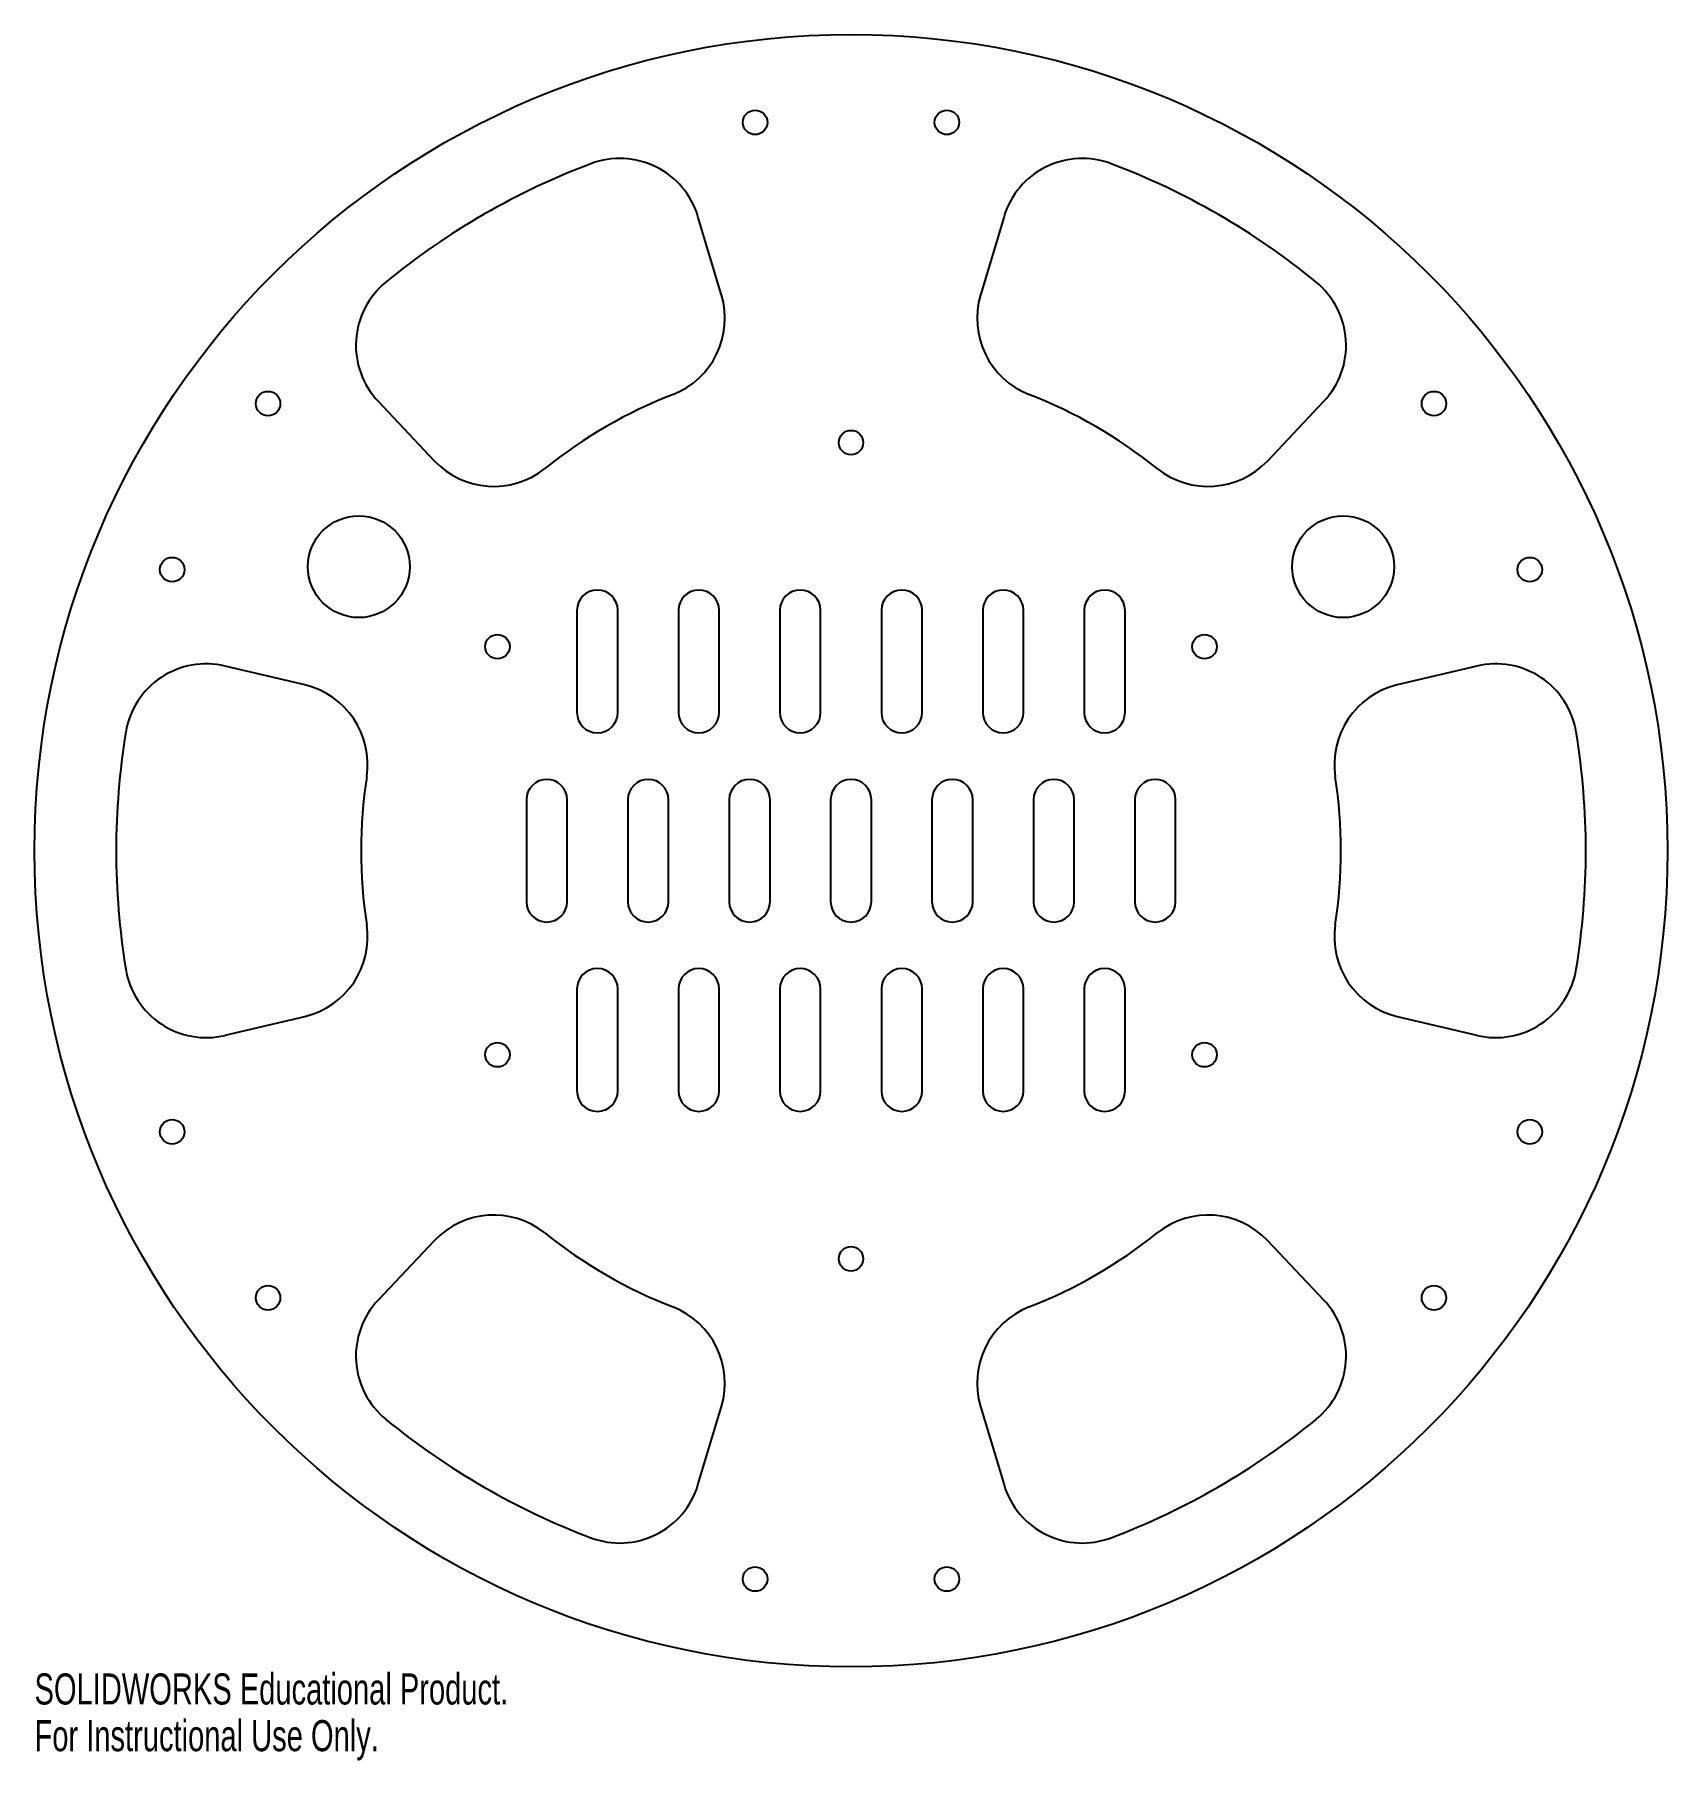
# Model space of a CAD drawing. Header units: inches. Extents: x -5 to 5, y -5.6 to 5.
import ezdxf

# ---------------------------------------------------------------- set-up
doc = ezdxf.new("R2010")
doc.units = ezdxf.units.IN
doc.header["$MEASUREMENT"] = 0
doc.styles.add('SLDTEXTSTYLE0', font='TXT', dxfattribs={"width": 0.7})

msp = doc.modelspace()

# ---------------------------------------------------------------- linework, layer by layer
at = {"color": 7, "linetype": 'Continuous', "lineweight": 25}
for p, q in [((-0.793, 3.404), (-0.937, 3.885)), ((0.937, 3.885), (0.793, 3.404)), ((-2.896, 2.753), (-2.552, 2.389)), ((2.552, 2.389), (2.896, 2.753)), ((-1.678, 1.472), (-1.678, 0.847)), ((-1.428, 0.847), (-1.428, 1.472)), ((-1.057, 1.472), (-1.057, 0.847)), ((-0.807, 0.847), (-0.807, 1.472)), ((-0.436, 1.472), (-0.436, 0.847)), ((-0.186, 0.847), (-0.186, 1.472)), ((0.186, 1.472), (0.186, 0.847)), ((0.436, 0.847), (0.436, 1.472)), ((0.807, 1.472), (0.807, 0.847)), ((1.057, 0.847), (1.057, 1.472)), ((1.428, 1.472), (1.428, 0.847)), ((1.678, 0.847), (1.678, 1.472)), ((-3.345, 1.016), (-3.832, 1.131)), ((3.832, 1.131), (3.345, 1.016)), ((-1.988, 0.312), (-1.988, -0.312)), ((-1.738, -0.312), (-1.738, 0.312)), ((-1.367, 0.312), (-1.367, -0.312)), ((-1.117, -0.312), (-1.117, 0.312)), ((-0.746, 0.312), (-0.746, -0.312)), ((-0.496, -0.312), (-0.496, 0.312)), ((-0.125, 0.312), (-0.125, -0.312)), ((0.125, -0.312), (0.125, 0.312)), ((0.496, 0.312), (0.496, -0.312)), ((0.746, -0.312), (0.746, 0.312)), ((1.117, 0.312), (1.117, -0.312)), ((1.367, -0.312), (1.367, 0.312)), ((1.738, 0.312), (1.738, -0.312)), ((1.988, -0.312), (1.988, 0.312)), ((-1.678, -0.847), (-1.678, -1.472)), ((-1.428, -1.472), (-1.428, -0.847)), ((-1.057, -0.847), (-1.057, -1.472)), ((-0.807, -1.472), (-0.807, -0.847)), ((-0.436, -0.847), (-0.436, -1.472)), ((-0.186, -1.472), (-0.186, -0.847)), ((0.186, -0.847), (0.186, -1.472)), ((0.436, -1.472), (0.436, -0.847)), ((0.807, -0.847), (0.807, -1.472)), ((1.057, -1.472), (1.057, -0.847)), ((1.428, -0.847), (1.428, -1.472)), ((1.678, -1.472), (1.678, -0.847)), ((-3.832, -1.131), (-3.345, -1.016)), ((3.345, -1.016), (3.832, -1.131)), ((-2.552, -2.389), (-2.896, -2.753)), ((2.896, -2.753), (2.552, -2.389)), ((-0.937, -3.885), (-0.793, -3.404)), ((0.793, -3.404), (0.937, -3.885))]:
    msp.add_line(p, q, dxfattribs=at)
for centre, radius in [((0, 0), 5), ((-0.587, 4.462), 0.075), ((0.587, 4.462), 0.075), ((-3.57, 2.739), 0.075), ((3.57, 2.739), 0.075), ((0, 2.5), 0.075), ((-3.014, 1.74), 0.312), ((3.014, 1.74), 0.312), ((-4.157, 1.722), 0.075), ((4.157, 1.722), 0.075), ((-2.165, 1.25), 0.075), ((2.165, 1.25), 0.075), ((-2.165, -1.25), 0.075), ((2.165, -1.25), 0.075), ((-4.157, -1.722), 0.075), ((4.157, -1.722), 0.075), ((0, -2.5), 0.075), ((-3.57, -2.739), 0.075), ((3.57, -2.739), 0.075), ((-0.587, -4.462), 0.075), ((0.587, -4.462), 0.075)]:
    msp.add_circle(centre, radius, dxfattribs=at)
for centre, radius, start, end in [((-1.416, 3.741), 0.5, 16.6702, 110.725), ((1.416, 3.741), 0.5, 69.275, 163.3298), ((0, 0), 4.5, 110.725, 129.275), ((0, 0), 4.5, 50.725, 69.275), ((-2.532, 3.096), 0.5, 129.275, 223.3298), ((-1.272, 3.261), 0.5, 291.3055, 16.6702), ((1.272, 3.261), 0.5, 163.3298, 248.6945), ((2.532, 3.096), 0.5, 316.6702, 50.725), ((0, 0), 3, 111.3055, 128.6945), ((0, 0), 3, 51.3055, 68.6945), ((-2.188, 2.732), 0.5, 223.3298, 308.6945), ((2.188, 2.732), 0.5, 231.3055, 316.6702), ((-1.553, 1.472), 0.125, 0, 180), ((-0.932, 1.472), 0.125, 0, 180), ((-0.311, 1.472), 0.125, 0, 180), ((0.311, 1.472), 0.125, 0, 180), ((0.932, 1.472), 0.125, 0, 180), ((1.553, 1.472), 0.125, 0, 180), ((-3.948, 0.645), 0.5, 76.6702, 170.725), ((3.948, 0.645), 0.5, 9.275, 103.3298), ((-3.46, 0.529), 0.5, 351.3055, 76.6702), ((3.46, 0.529), 0.5, 103.3298, 188.6945), ((-1.553, 0.847), 0.125, 180, 0), ((-0.932, 0.847), 0.125, 180, 0), ((-0.311, 0.847), 0.125, 180, 0), ((0.311, 0.847), 0.125, 180, 0), ((0.932, 0.847), 0.125, 180, 0), ((1.553, 0.847), 0.125, 180, 0), ((0, 0), 4.5, 170.725, 189.275), ((0, 0), 4.5, 350.725, 9.275), ((0, 0), 3, 171.3055, 188.6945), ((-1.863, 0.312), 0.125, 0, 180), ((-1.242, 0.312), 0.125, 0, 180), ((-0.621, 0.312), 0.125, 0, 180), ((0, 0.312), 0.125, 0, 180), ((0.621, 0.312), 0.125, 0, 180), ((1.242, 0.312), 0.125, 0, 180), ((1.863, 0.312), 0.125, 0, 180), ((0, 0), 3, 351.3055, 8.6945), ((-1.863, -0.312), 0.125, 180, 0), ((-1.242, -0.312), 0.125, 180, 0), ((-0.621, -0.312), 0.125, 180, 0), ((0, -0.312), 0.125, 180, 0), ((0.621, -0.312), 0.125, 180, 0), ((1.242, -0.312), 0.125, 180, 0), ((1.863, -0.312), 0.125, 180, 0), ((-3.46, -0.529), 0.5, 283.3298, 8.6945), ((3.46, -0.529), 0.5, 171.3055, 256.6702), ((-3.948, -0.645), 0.5, 189.275, 283.3298), ((-1.553, -0.847), 0.125, 0, 180), ((-0.932, -0.847), 0.125, 0, 180), ((-0.311, -0.847), 0.125, 0, 180), ((0.311, -0.847), 0.125, 0, 180), ((0.932, -0.847), 0.125, 0, 180), ((1.553, -0.847), 0.125, 0, 180), ((3.948, -0.645), 0.5, 256.6702, 350.725), ((-1.553, -1.472), 0.125, 180, 0), ((-0.932, -1.472), 0.125, 180, 0), ((-0.311, -1.472), 0.125, 180, 0), ((0.311, -1.472), 0.125, 180, 0), ((0.932, -1.472), 0.125, 180, 0), ((1.553, -1.472), 0.125, 180, 0), ((-2.188, -2.732), 0.5, 51.3055, 136.6702), ((2.188, -2.732), 0.5, 43.3298, 128.6945), ((0, 0), 3, 231.3055, 248.6945), ((0, 0), 3, 291.3055, 308.6945), ((-2.532, -3.096), 0.5, 136.6702, 230.725), ((-1.272, -3.261), 0.5, 343.3298, 68.6945), ((1.272, -3.261), 0.5, 111.3055, 196.6702), ((2.532, -3.096), 0.5, 309.275, 43.3298), ((0, 0), 4.5, 230.725, 249.275), ((0, 0), 4.5, 290.725, 309.275), ((-1.416, -3.741), 0.5, 249.275, 343.3298), ((1.416, -3.741), 0.5, 196.6702, 290.725)]:
    msp.add_arc(centre, radius, start, end, dxfattribs=at)

# ---------------------------------------------------------------- texts
at = {"color": 7, "linetype": 'Continuous', "char_height": 0.1903, "attachment_point": 1, "style": 'SLDTEXTSTYLE0'}
for s, insert in [('SOLIDWORKS Educational Product.', (-5, -5.04)), ('For Instructional Use Only.', (-5, -5.326))]:
    msp.add_mtext(s, dxfattribs=dict(at, insert=insert))

doc.saveas('drawing.dxf')
